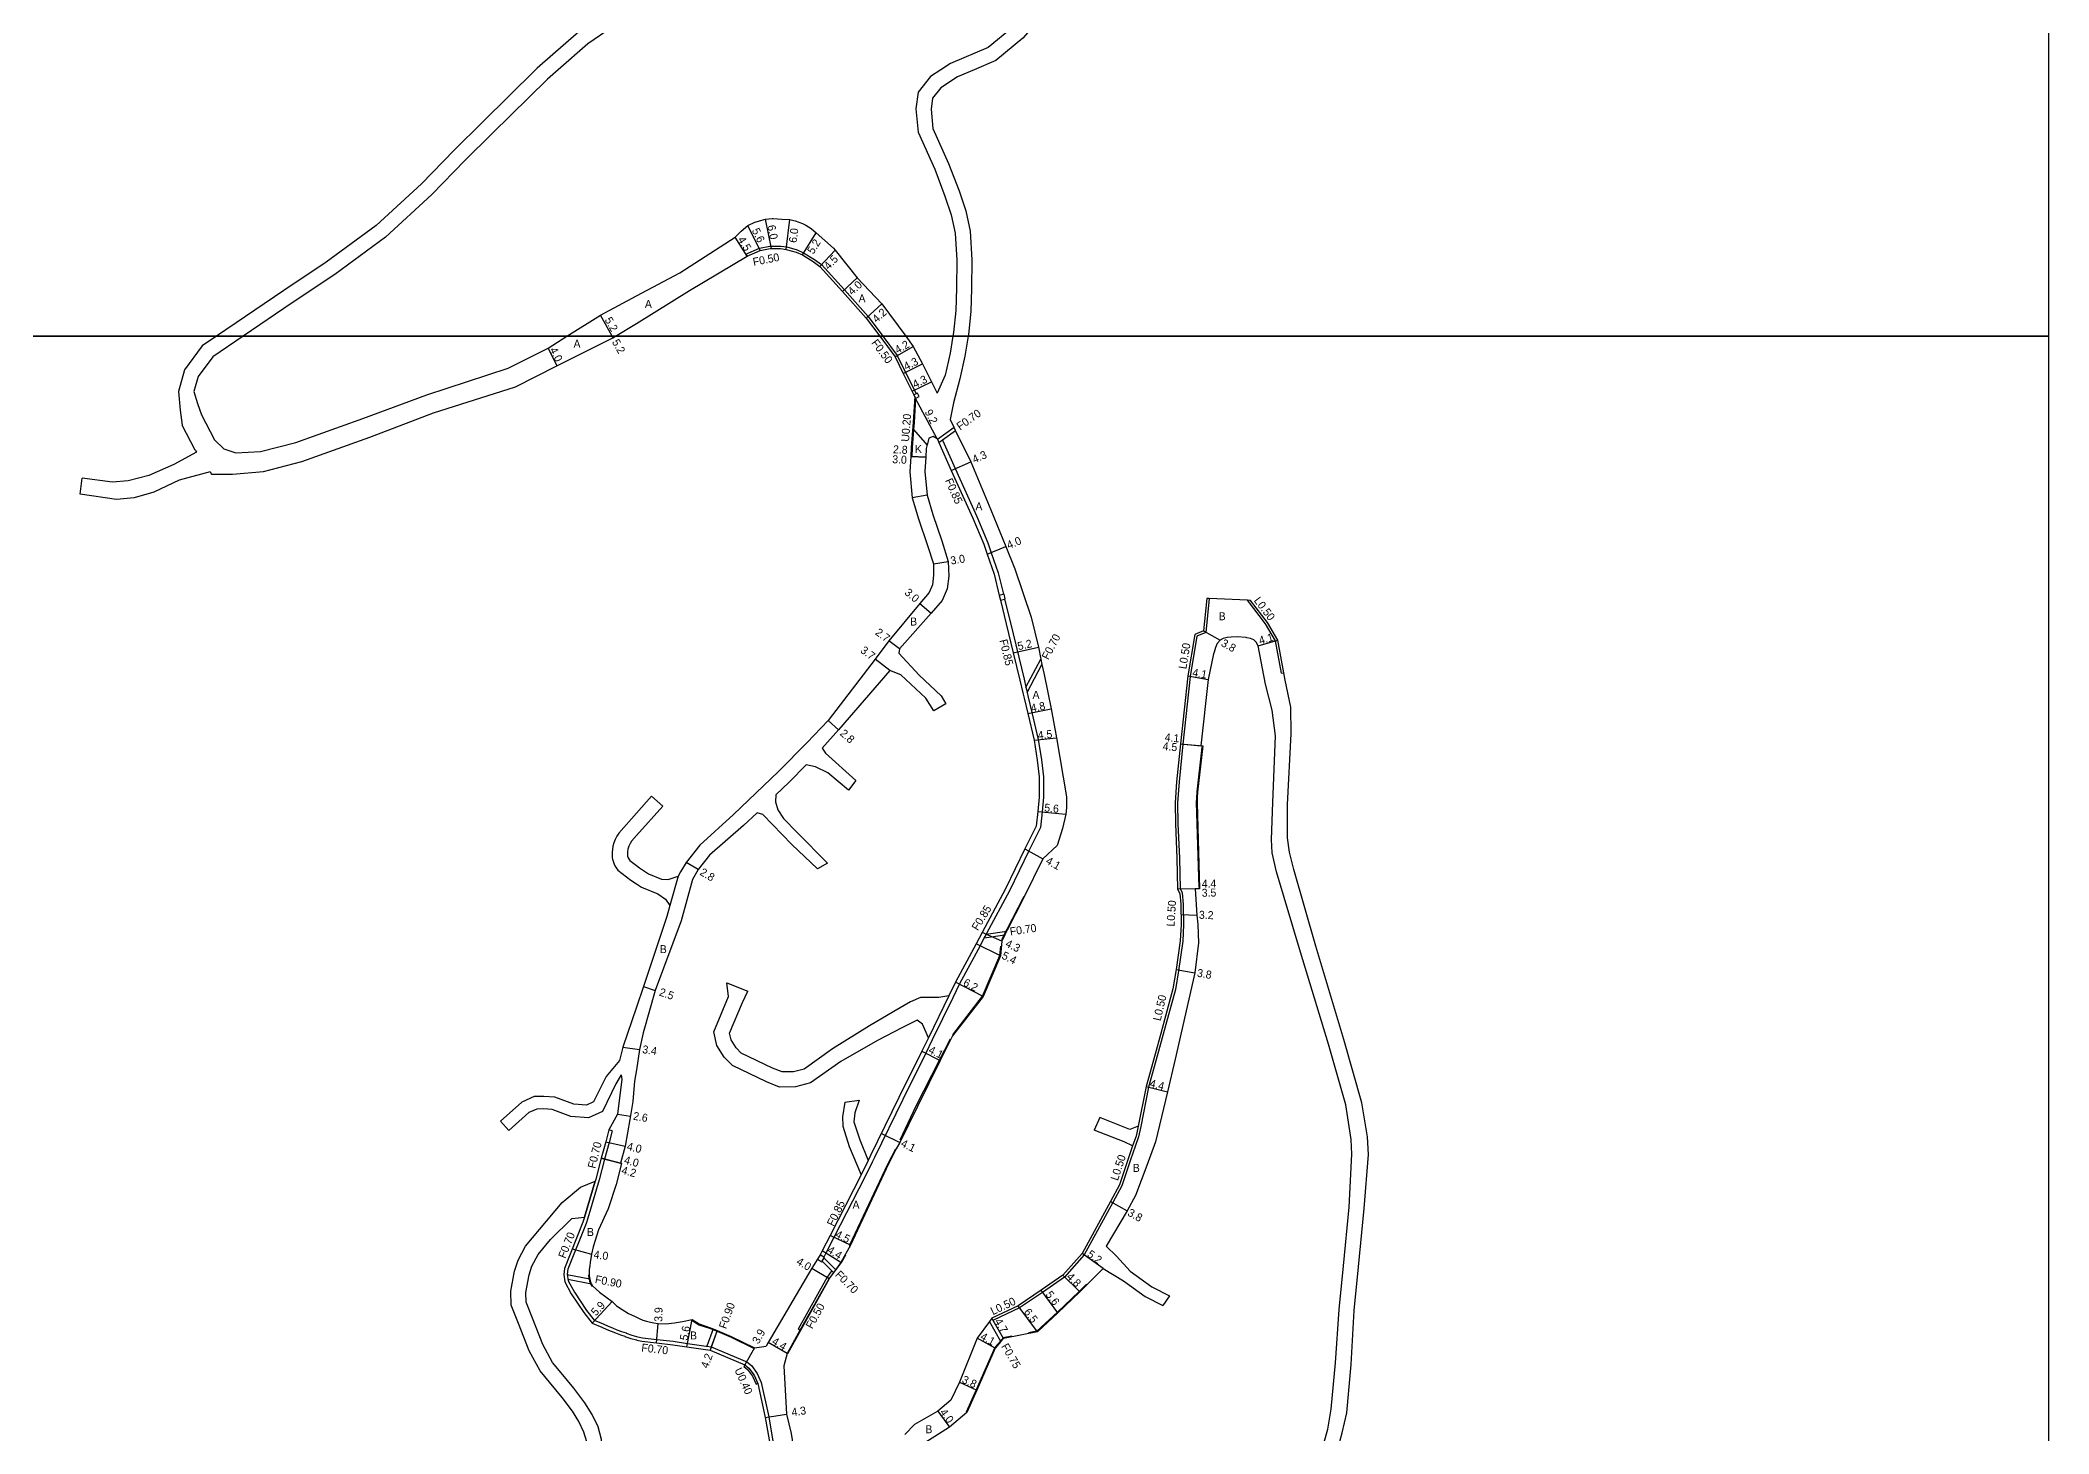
# Model space of a CAD drawing. Header units: metres. Extents: x -19200 to -16000, y -96000 to -93000.
# Drawn here: x -18801.6 to -18400, y -95019.5 to -94740.8 of the extents above; entities that cross this region are included whole.
import ezdxf

# ---------------------------------------------------------------- set-up
doc = ezdxf.new("R2010")
doc.units = ezdxf.units.M
doc.header["$LTSCALE"] = 2.5
for name, color, linetype in [('側溝・桝', 7, 'Continuous'), ('図郭', 7, 'Continuous'), ('幅員', 7, 'Continuous'), ('歩道・分離帯・安全施設', 7, 'Continuous'), ('舗装', 7, 'Continuous'), ('道路', 7, 'Continuous')]:
    doc.layers.add(name, color=color, linetype=linetype)
doc.styles.get("Standard").update_dxf_attribs({"font": ''})
doc.styles.get('Standard').set_extended_font_data('@MS PGothic')

msp = doc.modelspace()

# ---------------------------------------------------------------- linework, layer by layer
at = {"layer": '側溝・桝', "flags": 128}
for points in [[(-18660.55, -94783.57), (-18660.52, -94783.55), (-18657.82, -94782.38), (-18655.77, -94781.97), (-18655.45, -94781.94), (-18653.56, -94781.94), (-18652.34, -94782.12), (-18650.3, -94782.72), (-18648.99, -94783.3), (-18646.78, -94784.61), (-18645.41, -94785.66), (-18640.83, -94790.7), (-18636.09, -94796.04), (-18633.14, -94800)], [(-18660.55, -94783.57), (-18660.29, -94783.99)], [(-18633.14, -94800), (-18630.26, -94803.86), (-18626.49, -94811.49)], [(-18626.75, -94812.07), (-18627.1, -94817.21), (-18627.47, -94822.23), (-18627.57, -94824.06)], [(-18622.23, -94820.59), (-18618.91, -94818.21)], [(-18621.94, -94821.24), (-18621.24, -94820.74), (-18618.61, -94818.86)], [(-18621.24, -94820.74), (-18621.17, -94820.9), (-18618.69, -94826.47), (-18614.38, -94836.03), (-18612.16, -94841.3), (-18611.47, -94843.31), (-18610.08, -94847.33), (-18609.03, -94851.61)], [(-18608.8, -94852.59), (-18607.64, -94857.32), (-18604.9, -94868.59), (-18604.53, -94870.18), (-18604.3, -94871.13), (-18604.28, -94871.22), (-18604.06, -94872.17), (-18603.34, -94875.26), (-18602.08, -94880.63)], [(-18567.87, -94852.45), (-18568.57, -94859.25), (-18570.33, -94860.01), (-18571.66, -94868.02), (-18573.15, -94881.58)], [(-18554.64, -94860.95), (-18556.62, -94857.55), (-18560.26, -94852.8)], [(-18553.44, -94867.38), (-18554.64, -94860.95)], [(-18604.53, -94870.18), (-18601.58, -94864.58)], [(-18604.28, -94871.22), (-18601.34, -94865.62)], [(-18553.44, -94867.38), (-18552.95, -94867.29)], [(-18602.08, -94880.63), (-18601.45, -94884.71), (-18601.03, -94888.1), (-18601.05, -94892.19)], [(-18573.15, -94881.58), (-18573.92, -94889.14), (-18574.21, -94893.33), (-18574.15, -94897.52), (-18573.83, -94904.37), (-18573.71, -94910.46)], [(-18601.05, -94892.19), (-18601.28, -94895.11), (-18601.63, -94898.24), (-18603.97, -94902.93), (-18607.84, -94910.92), (-18612.42, -94919.49), (-18612.54, -94919.71), (-18612.92, -94920.42), (-18613.71, -94921.92), (-18617.84, -94929.55), (-18619.17, -94932.33)], [(-18573.71, -94910.46), (-18573.27, -94911.33), (-18573.08, -94913.59), (-18573, -94917.65), (-18573.19, -94921.01), (-18574.05, -94926.93)], [(-18574.64, -94930.63), (-18577.06, -94939.6)], [(-18574.05, -94926.93), (-18574.64, -94930.63)], [(-18619.94, -94931.96), (-18624.02, -94940.36)], [(-18619.17, -94932.33), (-18623.26, -94940.74)], [(-18623.26, -94940.74), (-18624.57, -94943.39), (-18629.16, -94952.64), (-18634.82, -94964.25), (-18635.3, -94965.23)], [(-18577.06, -94939.6), (-18578.21, -94943.71), (-18580.03, -94950.2), (-18581.57, -94958.09), (-18582.02, -94960.13), (-18582.72, -94962.09), (-18583.64, -94964.7)], [(-18687.24, -94958.91), (-18687.91, -94958.73)], [(-18582.06, -94957.99), (-18582.51, -94960), (-18583.19, -94961.92)], [(-18687.24, -94958.91), (-18687.87, -94961.29), (-18688.8, -94964.57), (-18689.85, -94968.75)], [(-18636.06, -94964.86), (-18637.46, -94967.72)], [(-18635.3, -94965.23), (-18636.69, -94968.09)], [(-18583.64, -94964.7), (-18585.36, -94969.92), (-18587.16, -94973.3), (-18592.89, -94983.74), (-18596.85, -94988.17), (-18601.19, -94991.24), (-18605.85, -94994.35), (-18611.02, -94996.82), (-18611.08, -94996.9)], [(-18692.81, -94976.21), (-18690.66, -94969.01)], [(-18689.85, -94968.75), (-18692.14, -94976.42)], [(-18636.69, -94968.09), (-18642.93, -94980.25), (-18644.55, -94983.4), (-18644.97, -94984.2)], [(-18692.47, -94977.44), (-18696.14, -94986.63), (-18696.23, -94987.63), (-18696.06, -94988.91), (-18694.8, -94991.21)], [(-18692.14, -94976.42), (-18692.47, -94977.44)], [(-18696.23, -94987.67), (-18691.72, -94988.53)], [(-18696.1, -94988.61), (-18691.42, -94989.51)], [(-18694.8, -94991.21), (-18692.37, -94994.86), (-18690.84, -94996.81), (-18689.08, -94997.54), (-18688.05, -94998), (-18687.22, -94998.36), (-18686.32, -94998.71), (-18685.4, -94999.06), (-18684.49, -94999.36), (-18684.45, -94999.38), (-18683.31, -94999.78), (-18682.41, -95000.04)], [(-18667.09, -94998.54), (-18668.35, -95002)], [(-18666.25, -94998.85), (-18667.45, -95002.14)], [(-18649.72, -94998.79), (-18650.1, -94998.58)], [(-18609.52, -95001.1), (-18611.83, -94997.09)], [(-18609, -95000.5), (-18611.08, -94996.9), (-18611.35, -94996.43)], [(-18682.41, -95000.04), (-18682.15, -95000.11), (-18681.21, -95000.32), (-18678.35, -95000.67), (-18675.05, -95001.01), (-18672.23, -95001.46), (-18668.5, -95001.98), (-18668.35, -95002), (-18667.5, -95002.11), (-18667.45, -95002.14), (-18660.35, -95005.11), (-18659.39, -95005.89), (-18658.26, -95007.46), (-18657.44, -95009.29)], [(-18660.72, -95005.71), (-18660.93, -95006.06)], [(-18660.93, -95006.06), (-18660.2, -95006.65), (-18659.22, -95008.01), (-18658.5, -95009.63)], [(-18658.5, -95009.63), (-18658.13, -95009.47)], [(-18657.44, -95009.29), (-18655.96, -95016.14), (-18655.18, -95020.6), (-18651.38, -95042.32), (-18650.61, -95046.69), (-18648.35, -95059.63)]]:
    msp.add_lwpolyline(points, dxfattribs=at)
for points in [[(-18626.58, -94812.42), (-18625.86, -94812.07), (-18626.22, -94811.35), (-18626.49, -94811.49), (-18626.94, -94811.71)], [(-18609.62, -94852.79), (-18608.8, -94852.59), (-18608.65, -94852.55), (-18608.89, -94851.58), (-18609.03, -94851.61), (-18609.86, -94851.82)], [(-18646.21, -94984.6), (-18645.36, -94985.13), (-18645.29, -94985.01), (-18644.88, -94984.35), (-18644.84, -94984.28), (-18644.97, -94984.2), (-18645.69, -94983.75)]]:
    msp.add_lwpolyline(points, close=True, dxfattribs=at)
at = {"layer": '側溝・桝'}
for points in [[(-18612.87, -94920.34), (-18608.75, -94919.74)], [(-18612.47, -94919.57), (-18608.36, -94918.97)], [(-18643.36, -94986.9), (-18644.3, -94988.17), (-18650.1, -94998.58)], [(-18645.27, -94984.99), (-18643.26, -94987), (-18643.01, -94987.26)], [(-18644.9, -94984.37), (-18642.59, -94986.69)]]:
    msp.add_lwpolyline(points, dxfattribs=at)
at = {"layer": '図郭'}
for points in [[(-19200, -94800), (-18400, -94800), (-18400, -94200), (-19200, -94200)], [(-19200, -95400), (-18400, -95400), (-18400, -94800), (-19200, -94800)]]:
    msp.add_lwpolyline(points, close=True, dxfattribs=at)
at = {"layer": '幅員', "flags": 128}
for points in [[(-18657.66, -94782.86), (-18660.14, -94777.84)], [(-18655.42, -94782.44), (-18656.62, -94776.56)], [(-18652.45, -94782.61), (-18651.71, -94776.65)], [(-18660.29, -94783.99), (-18662.66, -94780.17)], [(-18649.22, -94783.74), (-18646.48, -94779.33)], [(-18645.75, -94786.03), (-18642.67, -94782.75)], [(-18638.27, -94788.33), (-18641.21, -94791.04)], [(-18633.36, -94793.54), (-18636.48, -94796.36)], [(-18687.28, -94800), (-18689.63, -94795.79)], [(-18687.1, -94800.33), (-18687.28, -94800)], [(-18630.69, -94804.12), (-18627.06, -94802.01)], [(-18700.09, -94802.36), (-18698.3, -94805.94)], [(-18629.05, -94807.44), (-18625.22, -94805.48)], [(-18627.29, -94810.99), (-18623.44, -94809.08)], [(-18622.25, -94820.54), (-18626.58, -94812.42)], [(-18624.57, -94824.21), (-18627.57, -94824.06)], [(-18627.37, -94824.07), (-18624.57, -94824.21)], [(-18619.46, -94826.82), (-18615.53, -94825.08)], [(-18612.27, -94843.59), (-18608.57, -94842.07)], [(-18623.03, -94845.53), (-18620.07, -94845.04)], [(-18625.73, -94853.42), (-18623.45, -94855.36)], [(-18629.78, -94862.53), (-18631.94, -94860.91)], [(-18607.06, -94863.32), (-18601.99, -94862.16)], [(-18569.04, -94858.9), (-18565.72, -94860.76)], [(-18558.11, -94861.89), (-18554.17, -94860.77)], [(-18631.74, -94866.82), (-18634.7, -94864.6)], [(-18572.16, -94867.95), (-18568.12, -94868.64)], [(-18641.98, -94878.7), (-18644.07, -94876.83)], [(-18604.16, -94875.45), (-18599.46, -94874.51)], [(-18602.91, -94880.79), (-18598.44, -94880.33)], [(-18573.65, -94881.55), (-18569.17, -94881.94)], [(-18573.65, -94881.55), (-18569.56, -94881.91)], [(-18602.12, -94895.03), (-18596.55, -94895.57)], [(-18604.73, -94902.55), (-18601.15, -94904.54)], [(-18670.07, -94906.65), (-18672.49, -94905.24)], [(-18609.62, -94923.9), (-18614.46, -94921.51)], [(-18609.34, -94921.01), (-18613.27, -94919.27)], [(-18681.01, -94930.05), (-18678.64, -94930.86)], [(-18613.1, -94932.04), (-18618.61, -94929.19)], [(-18574.52, -94926.69), (-18570.77, -94927.31)], [(-18685.13, -94942.19), (-18681.77, -94942.69)], [(-18625.34, -94943.01), (-18621.66, -94944.84)], [(-18580.52, -94950.08), (-18576.25, -94951.14)], [(-18686.17, -94955.57), (-18683.61, -94956.01)], [(-18688.55, -94961.11), (-18684.65, -94962.02)], [(-18633.42, -94959.44), (-18629.74, -94961.24)], [(-18685.41, -94965.46), (-18689.47, -94964.38)], [(-18689.47, -94964.38), (-18685.61, -94965.41)], [(-18587.6, -94973.06), (-18584.28, -94974.92)], [(-18695.25, -94982.51), (-18691.41, -94983.63)], [(-18639.64, -94981.81), (-18643.68, -94979.84)], [(-18647.33, -94986.42), (-18643.89, -94988.45)], [(-18589.07, -94986.48), (-18593.3, -94983.45)], [(-18598.13, -94995.33), (-18601.48, -94990.83)], [(-18597.18, -94987.79), (-18593.77, -94991.17)], [(-18687.24, -94993.09), (-18691.28, -94997.39)], [(-18602.25, -94999.16), (-18606.1, -94993.92)], [(-18678.42, -95001.37), (-18678.05, -94997.48)], [(-18672.33, -95002.16), (-18671.28, -94996.65)], [(-18666.25, -94998.85), (-18667.69, -95002.8)], [(-18609, -95000.5), (-18611.35, -94996.43)], [(-18658.81, -95002.31), (-18660.72, -95005.71)], [(-18652.26, -95003.48), (-18656.06, -95001.25)], [(-18610.66, -95002.39), (-18614.25, -95000.42)], [(-18617.8, -95009.21), (-18614.34, -95010.79)], [(-18622.17, -95014.99), (-18619.8, -95018.21)], [(-18656.65, -95016.27), (-18652.4, -95015.64)]]:
    msp.add_lwpolyline(points, dxfattribs=at)
at = {"layer": '幅員'}
for points in [[(-18569.81, -94910.5), (-18574.21, -94910.58)], [(-18570.71, -94910.51), (-18574.21, -94910.58)], [(-18573.54, -94915.67), (-18570.34, -94915.78)], [(-18641.52, -94985.24), (-18645.28, -94982.96)]]:
    msp.add_lwpolyline(points, dxfattribs=at)
at = {"layer": '歩道・分離帯・安全施設', "flags": 128}
for points in [[(-18569.35, -94882.2), (-18570.36, -94891.13), (-18570.44, -94892.34), (-18570.46, -94893.23), (-18569.97, -94910.27)], [(-18609.34, -94920.69), (-18605.05, -94912.26), (-18604.9, -94911.99)], [(-18619.14, -94939.72), (-18613.24, -94931.97), (-18609.76, -94923.85), (-18609.58, -94921.98)], [(-18629.68, -94960.76), (-18626.47, -94953.96), (-18621.8, -94944.77), (-18619.59, -94940.5)], [(-18639.71, -94982.26), (-18639.77, -94981.75), (-18632.13, -94965.57), (-18630.56, -94962.52)], [(-18652.15, -95003.47), (-18649.56, -94998.82), (-18643.79, -94988.47), (-18641.43, -94985.29), (-18640.56, -94983.71)], [(-18692.01, -94987.76), (-18692, -94987.81), (-18691.91, -94988.39), (-18691.87, -94988.57), (-18691.77, -94988.97), (-18691.58, -94989.53), (-18691.34, -94990.02), (-18691.31, -94990.06)], [(-18592.39, -94989.58), (-18593.88, -94991.06), (-18598.24, -94995.22), (-18602.32, -94999.02), (-18604.01, -94999.35)], [(-18607.37, -95000.02), (-18609.08, -95000.36), (-18609.64, -95001), (-18610.78, -95002.3), (-18614.48, -95010.73), (-18616.49, -95015.2)]]:
    msp.add_lwpolyline(points, dxfattribs=at)
at = {"layer": '歩道・分離帯・安全施設'}
msp.add_lwpolyline([(-18671.31, -94996.81), (-18669.94, -94997.71), (-18667.83, -94998.43), (-18667.14, -94998.68), (-18666.3, -94998.99), (-18663.5, -95000.23), (-18658.89, -95002.44)], dxfattribs=at)
at = {"layer": '舗装', "flags": 128}
for points in [[(-18627, -94818.67), (-18624.3, -94821.78)], [(-18624.31, -94831.75), (-18627.27, -94832.31)], [(-18558.11, -94861.89), (-18554.17, -94860.77)], [(-18674.07, -94908.02), (-18675.73, -94913.88)], [(-18690.66, -94969.01), (-18692.81, -94976.21)]]:
    msp.add_lwpolyline(points, dxfattribs=at)
at = {"layer": '道路', "flags": 128}
for points in [[(-18682.41, -94731.15), (-18683.07, -94731.65), (-18693.94, -94739.13), (-18702.26, -94746.37), (-18702.59, -94746.7)], [(-18603.36, -94732.23), (-18604.77, -94735.35), (-18607.23, -94738.21), (-18612.1, -94742.26), (-18619.63, -94745.44), (-18621.54, -94746.7)], [(-18600.31, -94733.2), (-18602.24, -94737.01), (-18605.12, -94740.36), (-18610.52, -94744.85), (-18614.89, -94746.7)], [(-18682.41, -94734.83), (-18692.1, -94741.5), (-18698.07, -94746.7)], [(-18702.59, -94746.7), (-18713.22, -94757.17), (-18718.87, -94762.75), (-18725.39, -94769.48), (-18734.47, -94777.84), (-18744.43, -94785.17), (-18752.93, -94790.87), (-18766.41, -94800)], [(-18698.07, -94746.7), (-18700.22, -94748.57), (-18711.24, -94759.44), (-18716.73, -94764.86), (-18723.29, -94771.62), (-18732.56, -94780.16), (-18742.7, -94787.62), (-18751.22, -94793.34), (-18761.06, -94800)], [(-18621.54, -94746.7), (-18623.58, -94748.05), (-18626.06, -94751.15), (-18626.52, -94754.51), (-18626.09, -94759.19), (-18622.76, -94766.57), (-18620.72, -94771.94), (-18619.47, -94775.68), (-18618.65, -94779.39), (-18618.35, -94784.79), (-18618.44, -94790.38), (-18618.56, -94794.84), (-18618.99, -94799.24), (-18619.12, -94800)], [(-18614.89, -94746.7), (-18618.21, -94748.1), (-18621.53, -94750.29), (-18623.2, -94752.38), (-18623.5, -94754.58), (-18623.15, -94758.42), (-18619.99, -94765.42), (-18617.89, -94770.93), (-18616.58, -94774.88), (-18615.67, -94778.98), (-18615.35, -94784.74), (-18615.44, -94790.43), (-18615.56, -94795.03), (-18616.02, -94799.63), (-18616.08, -94800)], [(-18682.41, -94791.94), (-18673.74, -94787.32), (-18662.66, -94780.17), (-18661.44, -94779), (-18660.14, -94777.84), (-18658.73, -94777.17), (-18656.62, -94776.56), (-18655.29, -94776.46), (-18655.05, -94776.46), (-18653.31, -94776.55), (-18651.71, -94776.65), (-18650.7, -94776.91), (-18649.21, -94777.42), (-18648.53, -94777.79), (-18647.48, -94778.46), (-18646.48, -94779.33), (-18644.75, -94780.81), (-18643.02, -94782.36), (-18642.67, -94782.75), (-18638.27, -94788.33), (-18633.36, -94793.54), (-18628.55, -94800)], [(-18682.41, -94797.42), (-18671.82, -94790.84), (-18660.29, -94783.99), (-18657.66, -94782.86), (-18655.69, -94782.47), (-18655.42, -94782.44), (-18653.59, -94782.44), (-18652.45, -94782.61), (-18650.47, -94783.19), (-18649.22, -94783.74), (-18647.06, -94785.02), (-18645.75, -94786.03), (-18641.21, -94791.04), (-18636.48, -94796.36), (-18633.76, -94800)], [(-18696.33, -94800), (-18689.63, -94795.79), (-18682.41, -94791.94)], [(-18686.57, -94800), (-18682.41, -94797.42)], [(-18766.41, -94800), (-18769.24, -94801.92), (-18772.76, -94806.69), (-18774, -94811.05), (-18773.62, -94814.75), (-18773.27, -94817.79)], [(-18761.06, -94800), (-18767.13, -94804.12), (-18770.02, -94808.04), (-18770.88, -94811.05), (-18770.21, -94813.44), (-18769.36, -94815.71)], [(-18700.09, -94802.36), (-18696.33, -94800)], [(-18698.3, -94805.94), (-18687.1, -94800.33), (-18686.57, -94800)], [(-18633.76, -94800), (-18630.69, -94804.12), (-18629.05, -94807.44), (-18626.94, -94811.71), (-18626.58, -94812.42)], [(-18628.55, -94800), (-18627.06, -94802.01), (-18625.22, -94805.48), (-18623.44, -94809.08), (-18622.26, -94811.35)], [(-18619.12, -94800), (-18619.7, -94803.4), (-18620.67, -94807.81), (-18622.26, -94811.35)], [(-18616.08, -94800), (-18616.75, -94803.97), (-18617.76, -94808.52), (-18619.04, -94813.28), (-18619.71, -94816.67)], [(-18767.64, -94827.13), (-18767.35, -94827.56), (-18763.18, -94827.59), (-18756.99, -94827.05), (-18749.31, -94825.04), (-18735.7, -94820.18), (-18722.99, -94815.29), (-18706.56, -94810.08), (-18698.3, -94805.94)], [(-18766.75, -94820.69), (-18764.88, -94822.53), (-18762.52, -94823.34), (-18757.61, -94823.07), (-18750.49, -94821.22), (-18737.1, -94816.43), (-18724.32, -94811.72), (-18708.07, -94806.36), (-18700.09, -94802.36)], [(-18626.58, -94812.42), (-18626.9, -94817.22), (-18627, -94818.64), (-18627.28, -94822.24), (-18627.37, -94824.07)], [(-18770.65, -94822.77), (-18773.27, -94817.79)], [(-18770.65, -94822.77), (-18773.27, -94817.79)], [(-18769.36, -94815.71), (-18766.75, -94820.69)], [(-18769.36, -94815.71), (-18766.75, -94820.69)], [(-18622.25, -94820.54), (-18623.09, -94820.04), (-18623.92, -94820.37), (-18624.3, -94821.78), (-18624.33, -94821.88), (-18624.48, -94822.42), (-18624.57, -94824.21), (-18624.72, -94827.05), (-18624.31, -94831.75), (-18623.17, -94835.62), (-18621.35, -94840.91), (-18620.07, -94845.04), (-18619.98, -94847.95), (-18620.3, -94850.51), (-18621.3, -94852.84), (-18623.45, -94855.36), (-18629.78, -94862.53), (-18629.96, -94863.36)], [(-18622.25, -94820.54), (-18622.23, -94820.59), (-18621.94, -94821.24), (-18619.46, -94826.82), (-18615.16, -94836.37), (-18612.96, -94841.61), (-18612.27, -94843.59), (-18610.9, -94847.57), (-18609.86, -94851.82), (-18609.62, -94852.79), (-18608.47, -94857.52), (-18607.06, -94863.32), (-18605.73, -94868.79), (-18605.13, -94871.32), (-18604.89, -94872.36), (-18604.16, -94875.45), (-18602.91, -94880.79)], [(-18770.35, -94823.2), (-18774.89, -94825.66), (-18779.93, -94827.82), (-18784.02, -94828.93), (-18787.17, -94829.2), (-18793.23, -94828.36)], [(-18770.65, -94822.77), (-18770.35, -94823.2)], [(-18627.57, -94824.06), (-18627.72, -94827.1), (-18627.27, -94832.31), (-18626.02, -94836.54), (-18624.2, -94841.85), (-18623.03, -94845.53), (-18622.99, -94847.79), (-18623.22, -94849.72), (-18623.88, -94851.24), (-18625.73, -94853.42), (-18631.94, -94860.91), (-18634.7, -94864.6), (-18644.07, -94876.83), (-18648.26, -94881.23), (-18653.98, -94887.04), (-18663, -94895.65), (-18669.71, -94901.76), (-18672.49, -94905.24), (-18673.63, -94907.15), (-18674.07, -94908.02)], [(-18627.57, -94824.06), (-18627.37, -94824.07)], [(-18767.64, -94827.13), (-18773.86, -94828.78), (-18778.89, -94831.16), (-18782.81, -94832.33), (-18786.35, -94832.63), (-18793.64, -94831.57)], [(-18793.64, -94831.57), (-18793.23, -94828.36)], [(-18554.17, -94860.77), (-18556.21, -94857.27), (-18559.61, -94852.83), (-18560.26, -94852.8), (-18567.87, -94852.45), (-18568.37, -94852.43), (-18569.04, -94858.9), (-18570.77, -94859.66), (-18572.16, -94867.95), (-18573.65, -94881.55)], [(-18539.48, -94960.66), (-18540.58, -94953.75), (-18544.04, -94941.61), (-18549.63, -94923.2), (-18554.41, -94907.11), (-18555.31, -94903.35), (-18555.43, -94900.68), (-18555.16, -94893.27), (-18554.6, -94879.95), (-18555.32, -94874.82), (-18556.6, -94869.56), (-18558.11, -94861.89)], [(-18536.2, -94960.11), (-18537.37, -94953.33), (-18540.99, -94940.66), (-18546.57, -94922.02), (-18550.93, -94906.67), (-18551.86, -94903.2), (-18552.26, -94900.35), (-18552.22, -94893.66), (-18551.47, -94879.53), (-18551.58, -94874.16), (-18552.67, -94868.77), (-18552.95, -94867.29), (-18554.17, -94860.77)], [(-18629.96, -94863.36), (-18625.89, -94867.76), (-18621.48, -94871.93), (-18620.56, -94873.49)], [(-18631.74, -94866.82), (-18641.98, -94878.7), (-18645.28, -94882.4)], [(-18622.93, -94874.9), (-18624.56, -94872.4), (-18629.53, -94867.7), (-18631.74, -94866.82)], [(-18620.56, -94873.49), (-18622.93, -94874.9)], [(-18645.28, -94882.4), (-18644.59, -94883.37), (-18638.51, -94888.87)], [(-18602.91, -94880.79), (-18602.29, -94884.82), (-18601.88, -94888.15), (-18601.9, -94892.16)], [(-18573.65, -94881.55), (-18574.42, -94889.1), (-18574.71, -94893.32), (-18574.65, -94897.54), (-18574.33, -94904.38), (-18574.21, -94910.58)], [(-18648.49, -94885.73), (-18651.87, -94889.17), (-18654.56, -94891.74)], [(-18640.04, -94890.82), (-18644.16, -94887.34), (-18646.59, -94886.15), (-18648.49, -94885.73)], [(-18638.51, -94888.87), (-18640.04, -94890.82)], [(-18679.4, -94892.01), (-18682.41, -94895.38)], [(-18677.16, -94894.01), (-18682.41, -94899.88)], [(-18679.4, -94892.01), (-18677.16, -94894.01)], [(-18654.56, -94891.74), (-18654.6, -94893.1), (-18654.16, -94894.74), (-18652.98, -94896.46), (-18650.25, -94899.29), (-18644.23, -94905.41)], [(-18601.9, -94892.16), (-18602.12, -94895.03), (-18602.46, -94897.99), (-18604.73, -94902.55), (-18608.59, -94910.52), (-18613.27, -94919.27), (-18614.46, -94921.51), (-18618.61, -94929.19), (-18619.94, -94931.96)], [(-18682.41, -94895.38), (-18685.96, -94899.36), (-18686.33, -94899.98), (-18686.65, -94900.63), (-18686.92, -94901.3), (-18687.11, -94901.99), (-18687.22, -94902.57), (-18687.28, -94903.16), (-18687.29, -94903.75), (-18687.24, -94904.34), (-18687.19, -94904.6), (-18687.03, -94905.2), (-18686.79, -94905.77), (-18686.49, -94906.31), (-18686.12, -94906.8), (-18683.52, -94908.77), (-18682.41, -94909.5)], [(-18658.28, -94895.29), (-18660.99, -94897.88), (-18667.83, -94903.77), (-18670.07, -94906.65), (-18671.22, -94908.63), (-18673.44, -94916.95), (-18678.64, -94930.86), (-18681.06, -94939.35), (-18681.77, -94942.69), (-18682.41, -94946.73)], [(-18646.19, -94906.55), (-18651.37, -94901.65), (-18657.12, -94895.66), (-18658.28, -94895.29)], [(-18682.41, -94899.88), (-18683.41, -94901), (-18683.69, -94901.49), (-18683.93, -94902.02), (-18684.11, -94902.57), (-18684.13, -94902.66), (-18684.2, -94903.07), (-18684.22, -94903.49), (-18684.18, -94903.9), (-18684.17, -94903.96), (-18684.05, -94904.33), (-18683.87, -94904.68), (-18683.74, -94904.84), (-18682.41, -94905.85)], [(-18682.41, -94905.85), (-18681.79, -94906.31), (-18679.98, -94907.51), (-18677.42, -94908.56), (-18676.05, -94908.67), (-18674.07, -94908.02)], [(-18644.23, -94905.41), (-18646.19, -94906.55)], [(-18682.41, -94909.5), (-18681.39, -94910.18), (-18678.13, -94911.51), (-18676.62, -94912.57), (-18675.73, -94913.88)], [(-18574.21, -94910.58), (-18573.76, -94911.47), (-18573.58, -94913.61), (-18573.5, -94917.64), (-18573.69, -94920.96), (-18574.52, -94926.69)], [(-18675.73, -94913.88), (-18676.32, -94916.09), (-18681.01, -94930.05), (-18682.41, -94934.18)], [(-18624.02, -94940.36), (-18625.23, -94937.6), (-18626.28, -94936.77), (-18629.33, -94938.31), (-18634.2, -94940.87), (-18641.55, -94945.06), (-18647.63, -94949.36), (-18650.62, -94950.1), (-18653.83, -94950.17), (-18656.42, -94949.12), (-18663.22, -94945.89), (-18664.89, -94944.19), (-18666.31, -94941.85), (-18666.93, -94939.13), (-18663.97, -94932.07), (-18664.34, -94929.3)], [(-18664.34, -94929.3), (-18660.13, -94930.99)], [(-18575.13, -94930.52), (-18577.55, -94939.48)], [(-18574.52, -94926.69), (-18575.13, -94930.52)], [(-18682.41, -94934.18), (-18685.13, -94942.19), (-18685.83, -94944.88)], [(-18619.94, -94931.96), (-18621.94, -94932.26), (-18625.58, -94932.26), (-18627.62, -94933.13), (-18630.94, -94935.05), (-18635.83, -94937.96), (-18643.22, -94942.56), (-18648.9, -94946.59), (-18651.02, -94947.11), (-18653.28, -94947.16), (-18655.22, -94946.37), (-18661.45, -94943.41), (-18662.5, -94942.33), (-18663.5, -94940.71), (-18663.79, -94939.4), (-18661.23, -94933.29), (-18660.13, -94930.99)], [(-18624.02, -94940.36), (-18625.34, -94943.01), (-18629.92, -94952.26), (-18635.59, -94963.88), (-18636.06, -94964.86)], [(-18577.55, -94939.48), (-18578.7, -94943.58), (-18580.52, -94950.08), (-18582.06, -94957.99)], [(-18685.83, -94944.88), (-18688.44, -94948.07), (-18690.99, -94953.15), (-18692.42, -94953.8), (-18694.96, -94953.58), (-18698.76, -94952.21), (-18700.9, -94952.05), (-18702.88, -94952.09), (-18705.33, -94953.17), (-18709.58, -94957.03)], [(-18682.41, -94946.73), (-18682.77, -94948.99), (-18683.11, -94953.08), (-18683.71, -94956.64), (-18684.65, -94962.02), (-18685.61, -94965.41), (-18685.41, -94965.46), (-18686.47, -94969.64)], [(-18685.46, -94947.74), (-18686.52, -94949.52), (-18689.19, -94955.08), (-18691.99, -94956.35), (-18695.51, -94956.04), (-18699.29, -94954.68), (-18700.97, -94954.55), (-18702.33, -94954.58), (-18703.95, -94955.29), (-18707.9, -94958.88)], [(-18685.46, -94947.74), (-18685.35, -94948.65), (-18685.76, -94951.81), (-18686.17, -94955.57), (-18687.91, -94958.73), (-18688.55, -94961.11), (-18689.47, -94964.38), (-18690.53, -94968.58)], [(-18640.74, -94953.18), (-18641.22, -94956.15), (-18641.16, -94957.99), (-18639.86, -94962.04), (-18637.46, -94967.72)], [(-18640.74, -94953.18), (-18637.87, -94952.82)], [(-18637.87, -94952.82), (-18638.73, -94955.31), (-18638.94, -94957.1), (-18637.74, -94960.74), (-18636.06, -94964.86)], [(-18709.58, -94957.03), (-18707.9, -94958.88)], [(-18589.74, -94956.29), (-18590.88, -94958.78)], [(-18583.19, -94961.92), (-18584.89, -94961.14), (-18590.88, -94958.78)], [(-18582.06, -94957.99), (-18583.76, -94958.65), (-18589.74, -94956.29)], [(-18583.19, -94961.92), (-18584.11, -94964.53)], [(-18563.87, -95046.69), (-18556.33, -95041.78), (-18552.09, -95038.72), (-18548.72, -95034.43), (-18547.16, -95030.19), (-18545.61, -95023.82), (-18544.19, -95018.63), (-18543.49, -95014.64), (-18542.65, -95005.36), (-18541.9, -94994.66), (-18541.04, -94985.95), (-18539.88, -94974.22), (-18539.34, -94963.62), (-18539.48, -94960.66)], [(-18558.37, -95046.69), (-18554.63, -95044.26), (-18549.99, -95040.91), (-18546.07, -95035.91), (-18544.28, -95031.06), (-18542.71, -95024.57), (-18541.28, -95019.37), (-18540.35, -95015.37), (-18539.48, -95005.67), (-18538.9, -94994.89), (-18538.04, -94986.12), (-18536.89, -94974.49), (-18536.02, -94963.64), (-18536.2, -94960.11)], [(-18584.11, -94964.53), (-18585.82, -94969.72), (-18587.6, -94973.06), (-18593.3, -94983.45), (-18597.18, -94987.79), (-18601.48, -94990.83), (-18606.1, -94993.92), (-18611.35, -94996.43), (-18611.83, -94997.09), (-18614.25, -95000.42), (-18617.8, -95009.21), (-18619.58, -95012.78), (-18622.17, -95014.99)], [(-18580.34, -94965.87), (-18582.63, -94971.87), (-18584.28, -94974.92), (-18588.46, -94982.01), (-18586.44, -94984.03)], [(-18696.87, -95040.47), (-18693.48, -95031.32), (-18692.41, -95026.5), (-18692.18, -95024.11), (-18692.35, -95021.17), (-18692.9, -95019.24), (-18693.93, -95017.1), (-18695.2, -95014.99), (-18697.27, -95012.25), (-18699.79, -95009.23), (-18701.69, -95006.92), (-18703.84, -95002.93), (-18705.96, -94997.49), (-18707.43, -94993.8), (-18707.53, -94991.03), (-18706.79, -94987.02), (-18706.08, -94984.8), (-18704.59, -94982.01), (-18701.8, -94978.66), (-18697.28, -94973.28), (-18693.6, -94970.19), (-18690.66, -94969.01)], [(-18686.47, -94969.64), (-18688.07, -94974.52), (-18689.99, -94978.73), (-18691.07, -94982.15), (-18691.41, -94983.63), (-18691.66, -94985.28), (-18691.75, -94985.96), (-18691.84, -94986.7), (-18691.88, -94987.18), (-18691.87, -94987.66), (-18691.86, -94987.79), (-18691.77, -94988.36), (-18691.72, -94988.53), (-18691.63, -94988.93), (-18691.44, -94989.47), (-18691.42, -94989.51), (-18691.22, -94989.93), (-18689.78, -94991.2), (-18687.24, -94993.09), (-18686.37, -94993.96), (-18685.28, -94994.66), (-18683.97, -94995.45), (-18683.39, -94995.73), (-18682.68, -94996.06), (-18682.41, -94996.2)], [(-18690.53, -94968.58), (-18690.66, -94969.01)], [(-18637.46, -94967.72), (-18643.68, -94979.84), (-18645.28, -94982.96), (-18645.69, -94983.75), (-18646.21, -94984.6), (-18647.33, -94986.42), (-18656.06, -95001.25), (-18656.49, -95002)], [(-18695.36, -95046.69), (-18694.24, -95044.49), (-18689.53, -95032.15), (-18689.59, -95026.59), (-18689.16, -95024.3), (-18689.37, -95020.66), (-18690.08, -95018.17), (-18691.29, -95015.67), (-18692.71, -95013.31), (-18694.92, -95010.38), (-18697.48, -95007.31), (-18699.19, -95005.24), (-18701.11, -95001.67), (-18703.17, -94996.39), (-18704.45, -94993.18), (-18704.52, -94991.25), (-18703.87, -94987.76), (-18703.3, -94985.97), (-18702.09, -94983.69), (-18699.59, -94980.7), (-18695.31, -94976.49), (-18692.81, -94976.21)], [(-18693.13, -94977.21), (-18696.82, -94986.46), (-18696.94, -94987.64), (-18696.74, -94989.13), (-18695.43, -94991.53)], [(-18692.81, -94976.21), (-18693.13, -94977.21)], [(-18589.07, -94986.48), (-18593.77, -94991.17), (-18598.13, -94995.33), (-18602.25, -94999.16), (-18609, -95000.5), (-18609.52, -95001.1), (-18610.66, -95002.39), (-18614.34, -95010.79), (-18616.37, -95015.29), (-18619.8, -95018.21), (-18626.21, -95022.28), (-18629.13, -95026.56), (-18630.95, -95029.72), (-18636.7, -95039.89), (-18637.13, -95041.62), (-18637.48, -95043.52), (-18637.7, -95046.04), (-18637.72, -95046.69)], [(-18589.07, -94986.48), (-18585.02, -94988.91), (-18580.69, -94992.06), (-18577.13, -94993.85)], [(-18586.44, -94984.03), (-18583.72, -94987.01), (-18579.38, -94990.16), (-18575.82, -94991.95)], [(-18695.43, -94991.53), (-18692.94, -94995.29), (-18691.28, -94997.39), (-18689.36, -94998.18), (-18688.33, -94998.64), (-18687.49, -94999.01), (-18686.57, -94999.36), (-18685.63, -94999.72), (-18684.73, -95000.02), (-18684.7, -95000.04), (-18683.52, -95000.45), (-18682.41, -95000.76)], [(-18575.82, -94991.95), (-18577.13, -94993.85)], [(-18682.41, -94996.2), (-18681.84, -94996.5), (-18681.16, -94996.78), (-18680.43, -94996.98), (-18679.58, -94997.18), (-18678.9, -94997.32), (-18678.05, -94997.48), (-18676.56, -94997.51), (-18674.77, -94997.36), (-18673.19, -94997.06), (-18671.28, -94996.65), (-18669.87, -94997.57), (-18667.78, -94998.29), (-18667.09, -94998.54), (-18666.25, -94998.85), (-18663.44, -95000.09), (-18658.81, -95002.31), (-18656.49, -95002)], [(-18682.41, -95000.76), (-18682.32, -95000.79), (-18681.33, -95001.01), (-18678.42, -95001.37), (-18675.14, -95001.71), (-18672.33, -95002.16), (-18668.6, -95002.67), (-18667.69, -95002.8), (-18660.72, -95005.71), (-18659.91, -95006.38), (-18658.87, -95007.81), (-18658.13, -95009.47)], [(-18658.13, -95009.47), (-18656.65, -95016.27), (-18655.87, -95020.72), (-18654.38, -95029.24)], [(-18622.17, -95014.99), (-18626.82, -95017.66), (-18628.75, -95019.67)]]:
    msp.add_lwpolyline(points, dxfattribs=at)
at = {"layer": '道路'}
for points in [[(-18619.71, -94816.67), (-18618.94, -94818.15), (-18618.65, -94818.8), (-18615.53, -94825.08), (-18611.52, -94834.7), (-18608.57, -94842.07), (-18606.77, -94846.5), (-18603.5, -94856.21), (-18601.99, -94862.16), (-18601.58, -94864.58), (-18601.34, -94865.62), (-18600.87, -94867.68), (-18599.46, -94874.51), (-18598.44, -94880.33), (-18596.45, -94892.12), (-18596.45, -94894.33), (-18596.55, -94895.57), (-18597.25, -94898.44), (-18598.31, -94901.85), (-18601.15, -94904.54), (-18604.94, -94912.26), (-18608.28, -94918.81), (-18608.75, -94919.74), (-18609.34, -94921.01), (-18609.62, -94923.9), (-18613.1, -94932.04), (-18619.22, -94939.96), (-18621.66, -94944.84), (-18626.24, -94954.07), (-18629.74, -94961.24), (-18630.45, -94962.5), (-18632.02, -94965.56), (-18639.64, -94981.81)], [(-18558.11, -94861.89), (-18558.47, -94861.2), (-18558.94, -94860.7), (-18559.61, -94860.43), (-18560.34, -94860.3), (-18560.49, -94860.28), (-18562.3, -94860.11), (-18563.51, -94860.17), (-18564.32, -94860.25), (-18565.11, -94860.42), (-18565.72, -94860.76), (-18566.24, -94861.4), (-18566.27, -94861.44), (-18566.62, -94862.27), (-18566.89, -94863.16), (-18567.01, -94863.53), (-18568.12, -94868.64), (-18569.56, -94881.91), (-18569.17, -94881.94), (-18570.21, -94891.17), (-18570.29, -94892.16)], [(-18570.29, -94892.16), (-18570.31, -94893.33), (-18569.81, -94910.5), (-18570.71, -94910.51), (-18570.34, -94915.78), (-18570.18, -94917.68), (-18570.05, -94921.32)], [(-18570.05, -94921.32), (-18570.77, -94927.31), (-18574.66, -94944.62), (-18576.25, -94951.14), (-18578.65, -94961.1), (-18580.34, -94965.87)], [(-18639.64, -94981.81), (-18641.52, -94985.24), (-18643.89, -94988.45)], [(-18643.89, -94988.45), (-18649.69, -94998.75), (-18652.26, -95003.48), (-18652.92, -95005.92), (-18652.4, -95015.64), (-18651.5, -95019.5), (-18647.91, -95041.83), (-18646.87, -95047.02), (-18644.87, -95059.19), (-18643.94, -95062.49), (-18643.45, -95063.4)]]:
    msp.add_lwpolyline(points, dxfattribs=at)

# ---------------------------------------------------------------- texts
at = {"layer": '側溝・桝'}
for s, rotation, p in [('F0.50', 11.2633, (-18658.97, -94785.94)), ('F0.50', 306.7009, (-18635.53, -94801.34)), ('U0.20', 85.6677, (-18627.9, -94821.13)), ('F0.70', 35.5329, (-18617.69, -94818.88)), ('F0.85', 294.2275, (-18620.77, -94828.84)), ('L0.50', 307.4407, (-18559.05, -94852.89)), ('F0.85', 283.6718, (-18609.84, -94860.82)), ('F0.70', 62.2487, (-18600.05, -94864.83)), ('L0.50', 80.5141, (-18572.47, -94866.66)), ('F0.85', 58.3334, (-18614.14, -94919.02)), ('L0.50', 86.2324, (-18574.84, -94918.11)), ('F0.70', 8.2884, (-18607.63, -94919.87)), ('L0.50', 76.6735, (-18577.61, -94937.05)), ('F0.70', 75.8118, (-18690.65, -94966.57)), ('L0.50', 71.7611, (-18586.15, -94969.01)), ('F0.85', 64.0361, (-18642.98, -94978.16)), ('F0.70', 68.2306, (-18696.63, -94984.58)), ('F0.70', 314.9653, (-18642.8, -94987.84)), ('F0.90', 349.0841, (-18690.79, -94989.35)), ('F0.90', 69.9623, (-18664.48, -94998.68)), ('F0.50', 60.87, (-18647.27, -94998.67)), ('L0.50', 25.5578, (-18611.13, -94995.83)), ('F0.70', 353.4228, (-18681.49, -95003.05)), ('F0.75', 299.9769, (-18609.52, -95002.03)), ('U0.40', 294.1603, (-18662.85, -95006.75))]:
    msp.add_text(s, height=1.6, rotation=rotation, dxfattribs=at).set_placement(p)
at = {"layer": '幅員'}
for s, rotation, p in [('6.0', 281.4734, (-18656.24, -94777.91)), ('4.5', 301.7851, (-18662.23, -94780.67)), ('5.6', 296.3016, (-18659.38, -94778.83)), ('6.0', 82.9626, (-18650.37, -94781.37)), ('5.2', 58.1193, (-18647.04, -94783.69)), ('4.5', 46.8176, (-18643.94, -94786.8)), ('4.0', 42.6899, (-18639.26, -94791.88)), ('5.2', 299.2089, (-18688.83, -94796.71)), ('4.2', 42.0526, (-18634.38, -94797.39)), ('5.2', 299.2089, (-18687.37, -94801.13)), ('4.2', 30.1324, (-18630.19, -94803.55)), ('4.0', 296.5904, (-18699.82, -94802.68)), ('4.3', 27.139, (-18628.48, -94806.87)), ('4.3', 26.3319, (-18626.71, -94810.43)), ('9.2', 296.8455, (-18624.83, -94815.12)), ('2.8', 357.1254, (-18631.14, -94823.39)), ('3.0', 357.1254, (-18631.29, -94825.37)), ('4.3', 23.8287, (-18614.84, -94825.44)), ('4.0', 22.322, (-18607.97, -94842.59)), ('3.0', 9.3784, (-18619.48, -94845.68)), ('3.0', 319.5937, (-18628.93, -94851.48)), ('3.7', 323.1602, (-18637.77, -94863.11)), ('2.7', 323.1602, (-18634.8, -94859.53)), ('5.2', 12.9134, (-18606.02, -94862.81)), ('3.8', 330.8168, (-18565.66, -94861.84)), ('4.1', 15.7724, (-18557.71, -94861.67)), ('4.1', 350.2437, (-18571.34, -94867.99)), ('4.8', 11.3121, (-18603.4, -94875.2)), ('2.8', 318.2705, (-18641.86, -94879.63)), ('4.5', 5.8763, (-18602.09, -94880.61)), ('4.5', 354.9819, (-18577.24, -94882.76)), ('4.1', 354.9819, (-18576.83, -94880.98)), ('5.6', 354.5162, (-18600.92, -94895.05)), ('2.8', 329.695, (-18669.88, -94907.64)), ('4.1', 330.9454, (-18600.71, -94905.39)), ('4.4', 1.1401, (-18569.36, -94910.31)), ('3.5', 1.1401, (-18569.36, -94912.12)), ('3.2', 358.0913, (-18569.96, -94916.51)), ('4.3', 333.8093, (-18608.78, -94921.99)), ('5.4', 333.8093, (-18609.52, -94924.4)), ('3.8', 350.5807, (-18570.41, -94928.08)), ('2.5', 340.9613, (-18678, -94931.82)), ('6.2', 332.5907, (-18617.23, -94929.79)), ('3.4', 351.5814, (-18681.32, -94943.38)), ('4.1', 333.6224, (-18624.16, -94943.28)), ('4.4', 346.0296, (-18579.91, -94950.13)), ('2.6', 350.2316, (-18683.16, -94956.69)), ('4.0', 346.8526, (-18684.42, -94962.74)), ('4.1', 334.0005, (-18629.69, -94961.96)), ('4.2', 345.3945, (-18685.52, -94967.5)), ('4.0', 345.3945, (-18684.99, -94965.47)), ('3.8', 330.7631, (-18584.35, -94975.78)), ('4.4', 328.7743, (-18644.4, -94983.2)), ('4.5', 334.0337, (-18642.8, -94980.17)), ('5.2', 324.323, (-18592.43, -94983.95)), ('4.0', 352.7034, (-18691.03, -94984.42)), ('4.0', 329.5347, (-18650.58, -94985.51)), ('5.6', 306.6224, (-18600.7, -94991.7)), ('4.8', 315.2535, (-18596.54, -94988.28)), ('5.9', 46.8305, (-18690.52, -94996.08)), ('3.9', 88.8733, (-18677.24, -94997.15)), ('6.5', 306.2679, (-18605.04, -94995.19)), ('5.6', 79.2021, (-18672.21, -95000.96)), ('3.9', 60.7627, (-18657.99, -95001.7)), ('4.7', 299.9768, (-18610.89, -94997.03)), ('4.4', 329.5384, (-18655.49, -95001.47)), ('4.1', 331.2951, (-18613.81, -95000.55)), ('4.2', 69.9623, (-18668.11, -95006.57)), ('3.8', 335.4967, (-18617.48, -95009.25)), ('4.3', 8.4381, (-18651.28, -95016.03)), ('4.0', 306.4012, (-18621.85, -95015.25))]:
    msp.add_text(s, height=1.6, rotation=rotation, dxfattribs=at).set_placement(p)
at = {"layer": '舗装'}
for s, p in [('A', (-18680.72, -94794.34)), ('A', (-18638, -94793.22)), ('A', (-18694.99, -94802.3)), ('K', (-18626.72, -94823.34)), ('A', (-18614.63, -94834.83)), ('B', (-18627.69, -94857.86)), ('B', (-18565.98, -94856.8)), ('A', (-18603.21, -94872.52)), ('B', (-18677.74, -94923.39)), ('B', (-18583.16, -94967.15)), ('A', (-18639.2, -94974.52)), ('B', (-18692.31, -94979.97)), ('B', (-18671.7, -95000.67)), ('B', (-18624.64, -95019.42))]:
    msp.add_text(s, height=1.6, dxfattribs=at).set_placement(p)

doc.saveas('drawing.dxf')
